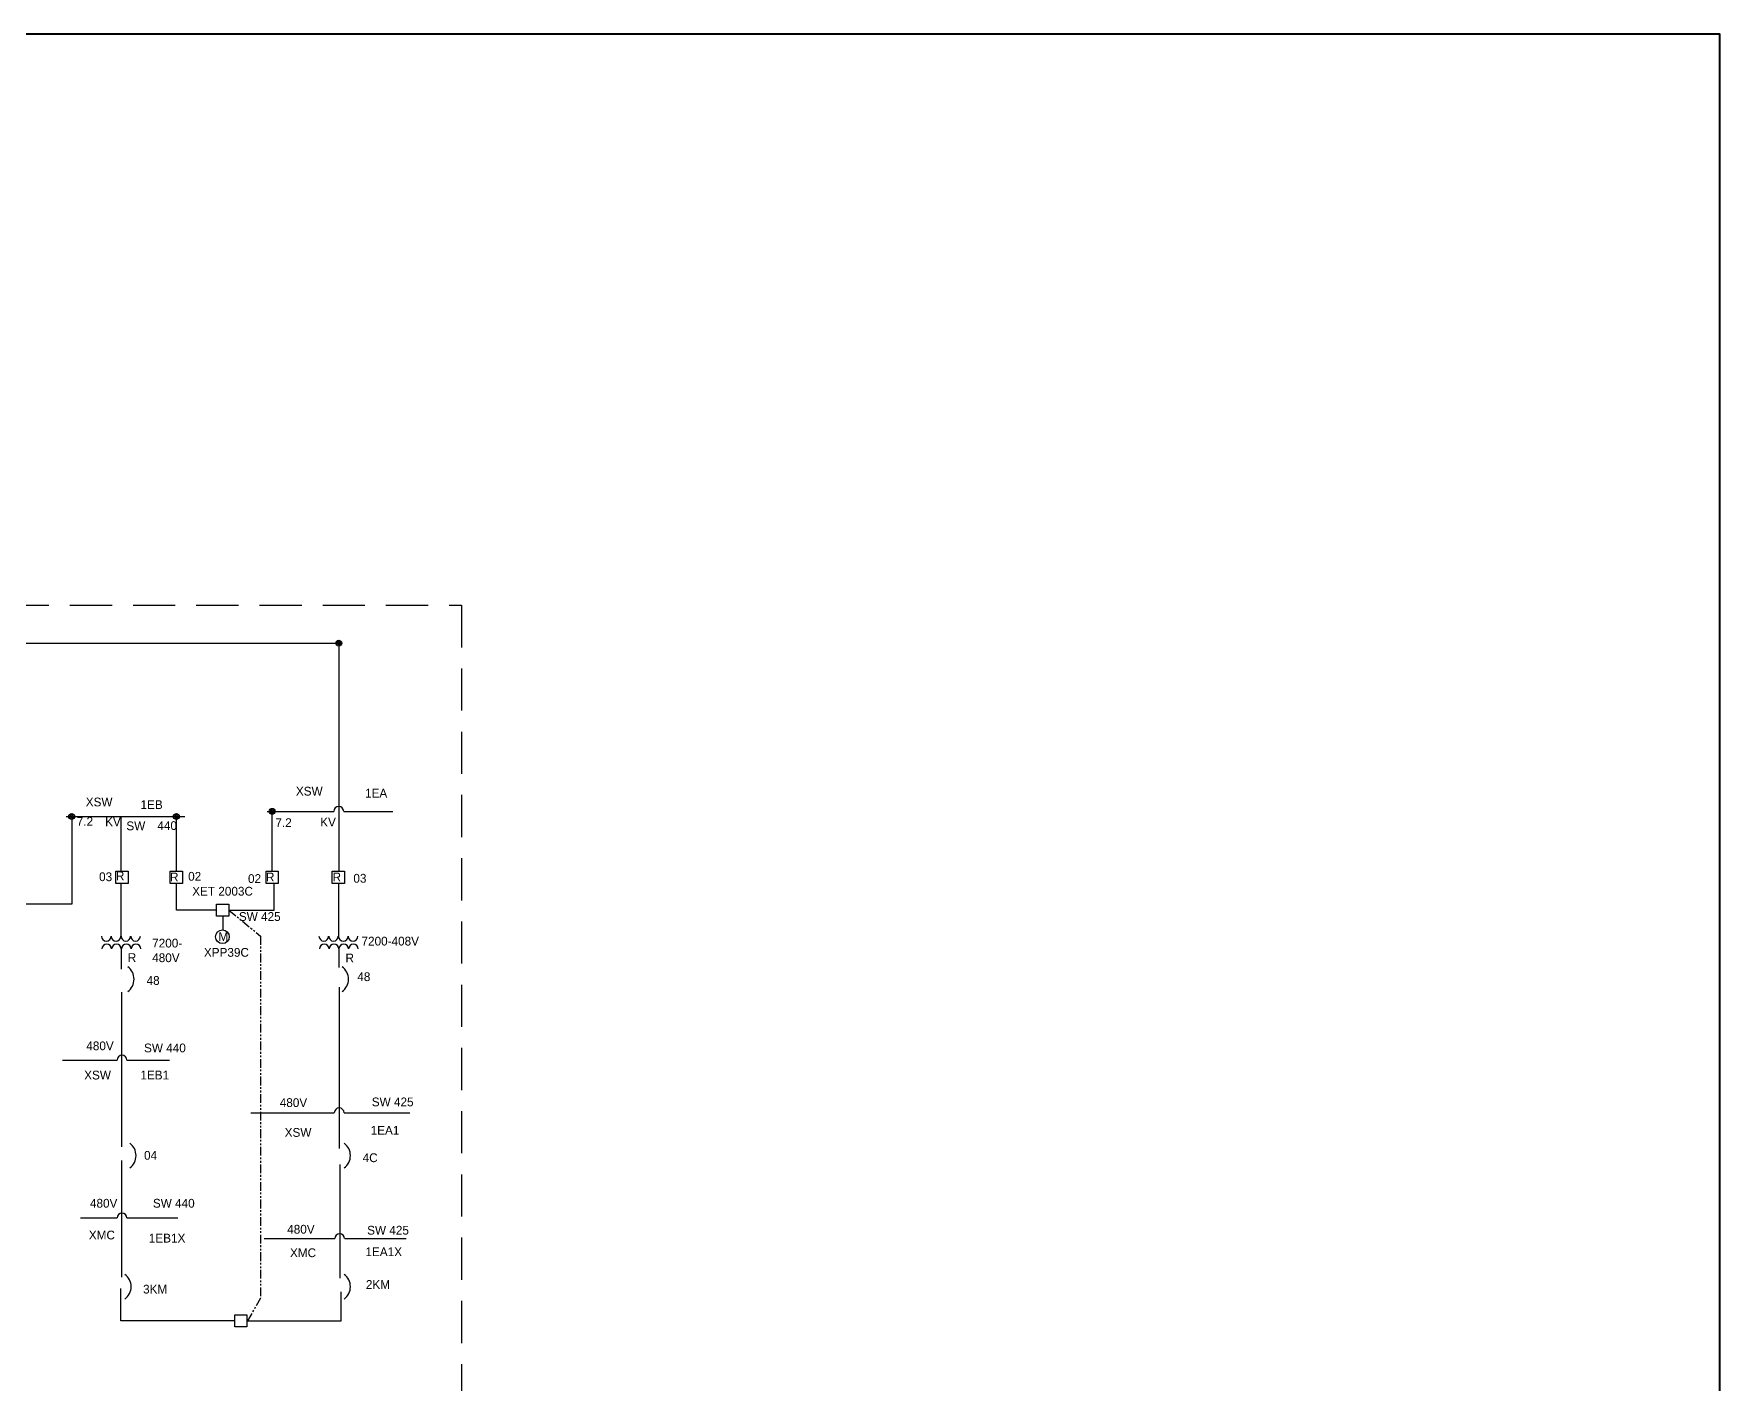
# Model space of a CAD drawing. Header units: millimetres. Extents: x -7 to 317, y -9 to 207.
# Drawn here: x 197.4 to 317.4, y 111.3 to 207.3 of the extents above; entities that cross this region are included whole.
import ezdxf

# ---------------------------------------------------------------- set-up
doc = ezdxf.new("R2010")
doc.units = ezdxf.units.MM
doc.header["$LTSCALE"] = 4
doc.header["$MEASUREMENT"] = 0
doc.linetypes.add('HIDDEN', pattern=[0.375, 0.25, -0.125])
doc.linetypes.add('PHANTOM2', pattern=[1.25, 0.625, -0.125, 0.125, -0.125, 0.125, -0.125])
for name, color, linetype in [('hidden', 7, 'HIDDEN'), ('SYMS', 7, 'Continuous'), ('WIRES', 7, 'Continuous')]:
    doc.layers.add(name, color=color, linetype=linetype)
doc.styles.add('WD', font='romans.shx')

# ---------------------------------------------------------------- blocks, each defined once
blk = doc.blocks.new('VT0_01')
for p, q in [((-0.0625, 0.0625), (0.0625, 0.0625)), ((-0.0625, -0.0625), (-0.0625, 0.0625)), ((0.0625, 0.0625), (0.0625, -0.0625)), ((0.0625, -0.0625), (-0.0625, -0.0625))]:
    blk.add_line(p, q)
at = {"style": 'WD', "flags": 1}
for tag, p in [('X4TERM01', (-0.0625, 0)), ('X2TERM01', (0, 0.0625)), ('X1TERM01', (0.0625, 0)), ('X8TERM01', (0, -0.0625))]:
    blk.add_attdef(tag, p, '', height=0.01, dxfattribs=at)
blk = doc.blocks.new('TF')
for centre in [(51.836, 188.581), (51.935, 188.581)]:
    blk.add_arc(centre, 0.0492, 0, 180)
blk = doc.blocks.new('HGF')
for p in [(6.725, 0.277), (6.924, 0.277)]:
    blk.add_blockref('TF', p)
blk = doc.blocks.new('WDDOT')
for radius in [0.03, 0.0187, 0.00929]:
    blk.add_circle((0, 0), radius)
blk = doc.blocks.new('VT0_02')
blk.add_circle((0, 0), 0.0699)
at = {"style": 'WD', "flags": 1}
for tag, p in [('X4TERM01', (-0.07, 0)), ('X2TERM01', (0, 0.07)), ('X1TERM01', (0.07, 0)), ('X8TERM01', (0, -0.07))]:
    blk.add_attdef(tag, p, '', height=0.01, dxfattribs=at)

msp = doc.modelspace()

# ---------------------------------------------------------------- linework, layer by layer
at = {"linetype": 'PHANTOM2', "lineweight": 25, "ltscale": 0.25}
for p, q in [((211.32, 144.96), (213.57, 143.12)), ((213.57, 143.12), (213.57, 117.36)), ((213.57, 117.36), (212.63, 115.72))]:
    msp.add_line(p, q, dxfattribs=at)
at = {"color": 5, "lineweight": 40}
msp.add_lwpolyline([(-6.8, 207.32), (317.41, 207.32), (317.41, -8.59), (-6.8, -8.59)], close=True, dxfattribs=at)
for centre in [(203.47, 140.05), (218.73, 140.05), (203.61, 127.5), (218.87, 127.5), (203.26, 118.17), (218.87, 118.17)]:
    msp.add_arc(centre, 1.1, 306.87, 53.131)
at = {"layer": 'hidden', "ltscale": 3}
for p, q in [((155, 166.66), (227.88, 166.66)), ((227.88, 166.66), (227.88, 101.49))]:
    msp.add_line(p, q, dxfattribs=at)
at = {"layer": 'WIRES'}
for p, q in [((170.55, 163.96), (219.14, 163.96)), ((219.14, 164.17), (219.14, 147.78)), ((199.73, 151.63), (208.18, 151.63)), ((200.13, 151.63), (200.13, 145.38)), ((203.64, 147.74), (203.64, 151.64)), ((207.58, 147.74), (207.58, 151.63)), ((214.04, 151.99), (218.79, 151.99)), ((214.4, 147.74), (214.4, 151.99)), ((219.49, 151.99), (223, 151.99)), ((203.64, 143.1), (203.64, 146.87)), ((207.58, 144.96), (207.58, 146.87)), ((214.53, 144.96), (214.53, 146.87)), ((219.11, 146.87), (219.11, 143.07)), ((200.13, 145.38), (193.24, 145.38)), ((210.44, 144.96), (207.58, 144.96)), ((210.88, 144.53), (210.88, 143.56)), ((211.32, 144.96), (214.53, 144.96)), ((203.66, 142.23), (203.66, 140.76)), ((219.15, 142.25), (219.15, 140.88)), ((219.17, 139.49), (219.17, 128)), ((203.71, 128.13), (203.71, 139.12)), ((199.48, 134.29), (203.36, 134.29)), ((204.06, 134.29), (207.09, 134.29)), ((212.89, 130.54), (218.82, 130.54)), ((219.52, 130.54), (224.21, 130.54)), ((203.71, 118.84), (203.71, 127.16)), ((219.21, 126.87), (219.21, 118.77)), ((200.75, 123.06), (203.36, 123.06)), ((204.06, 123.06), (207.69, 123.06)), ((213.84, 121.59), (218.86, 121.59)), ((219.56, 121.59), (223.93, 121.59)), ((203.62, 115.74), (203.62, 118.04)), ((219.28, 117.8), (219.28, 115.72)), ((211.74, 115.74), (203.62, 115.74)), ((219.28, 115.72), (212.63, 115.72))]:
    msp.add_line(p, q, dxfattribs=at)
for centre in [(219.14, 151.99), (203.71, 134.29), (219.17, 130.54), (203.71, 123.06), (219.21, 121.59)]:
    msp.add_arc(centre, 0.349, 0, 180, dxfattribs=at)

# ---------------------------------------------------------------- block references
at = {"xscale": 6.976589873819913, "yscale": 6.976589873819913, "zscale": 6.976589873819913, "rotation": 180}
for p in [(613.23, 1460.69), (628.71, 1460.69)]:
    msp.add_blockref('HGF', p, dxfattribs=at)
at = {"xscale": 6.976589873819913, "yscale": 6.976589873819913, "zscale": 6.976589873819913}
for p in [(-205.93, -1175.38), (-190.45, -1175.38)]:
    msp.add_blockref('HGF', p, dxfattribs=at)
at = {"layer": 'SYMS', "xscale": 6.976589873819913, "yscale": 6.976589873819913, "zscale": 6.976589873819913}
for name, p in [('WDDOT', (219.14, 163.96)), ('WDDOT', (200.13, 151.63)), ('WDDOT', (207.58, 151.63)), ('WDDOT', (214.4, 151.99)), ('VT0_01', (203.71, 147.3)), ('VT0_01', (207.58, 147.3)), ('VT0_01', (214.4, 147.3)), ('VT0_01', (219.11, 147.3)), ('VT0_01', (210.88, 144.96)), ('VT0_02', (210.86, 143.07)), ('VT0_01', (212.17, 115.74))]:
    msp.add_blockref(name, p, dxfattribs=at)

# ---------------------------------------------------------------- texts
at = {"char_height": 0.625, "attachment_point": 1}
for s, insert in [('XSW', (216.09, 153.74)), ('1EA', (221.01, 153.6)), ('XSW', (201.13, 152.97)), ('1EB', (205.03, 152.78)), ('7.2', (200.49, 151.59)), ('KV', (202.51, 151.56)), ('SW', (204.02, 151.27)), ('440', (206.23, 151.29)), ('7.2', (214.63, 151.5)), ('KV', (217.82, 151.54)), ('03', (202.08, 147.65)), ('R', (203.28, 147.71)), ('R', (207.13, 147.63)), ('02', (208.42, 147.68)), ('R', (213.96, 147.63)), ('R', (218.7, 147.63)), ('XET 2003C', (208.71, 146.62)), ('02', (212.68, 147.52)), ('03', (220.18, 147.54)), ('SW 425', (212.03, 144.82)), ('7200-\\P480V', (205.86, 142.93)), ('M', (210.58, 143.39)), ('7200-408V', (220.76, 143.07)), ('R', (204.12, 141.9)), ('XPP39C', (209.54, 142.27)), ('R', (219.62, 141.87)), ('48', (220.46, 140.54)), ('48', (205.46, 140.27)), ('480V', (201.17, 135.62)), ('SW 440', (205.28, 135.47)), ('XSW', (201.02, 133.54)), ('1EB1', (205.02, 133.54)), ('480V ', (214.94, 131.58)), ('SW 425', (221.49, 131.63)), ('1EA1', (221.41, 129.61)), ('XSW', (215.29, 129.46)), ('04', (205.28, 127.83)), ('4C', (220.84, 127.66)), ('480V', (201.43, 124.42)), ('SW 440', (205.91, 124.42)), ('480V', (215.47, 122.57)), ('SW 425', (221.16, 122.5)), ('XMC', (201.35, 122.16)), ('1EB1X', (205.62, 121.94)), ('XMC', (215.67, 120.9)), ('1EA1X', (221.04, 120.97)), ('3KM', (205.21, 118.31)), ('2KM', (221.07, 118.64))]:
    msp.add_mtext_dynamic_manual_height_columns(s, width=9.681, gutter_width=260.22, heights=[0], dxfattribs=dict(at, insert=insert))

doc.saveas('drawing.dxf')
